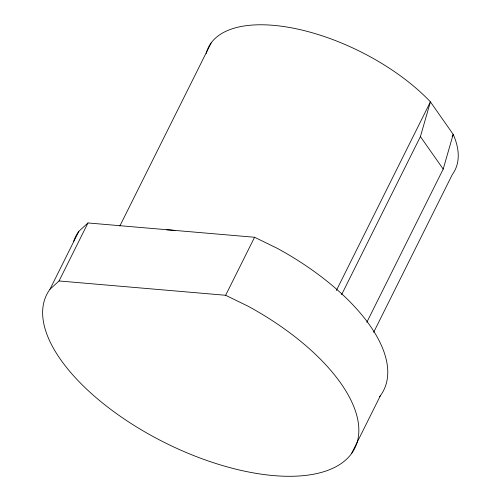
<?xml version="1.0" encoding="UTF-8"?>
<svg xmlns="http://www.w3.org/2000/svg" width="501" height="501" viewBox="0 0 501 501"><rect width="100%" height="100%" fill="white"/><g stroke="black" fill="none" stroke-linecap="round" stroke-linejoin="round"><path stroke-width="0.75" d="M341.607 294.644L420.414 136.585L430.415 101.853A137.706 63.796 26.5 0 0 297.124 28.97A137.706 63.796 26.5 0 0 206.212 53.569M366.832 322.256L443.197 169.094L453.198 134.362L430.415 101.853L336.334 290.555M380.447 395.596L351.52 453.618A172.131 79.747 26.5 0 1 153.174 436.571A172.131 79.747 26.5 0 1 49.956 289.277L78.882 231.262L87.976 222.951L254.571 237.267L277.228 248.302A172.131 79.747 26.5 0 1 379.576 396.742M49.956 289.277L59.049 280.967L87.976 222.951M119.839 226.026L211.14 42.917M59.049 280.967L225.644 295.283L254.571 237.267M452.152 136.46L453.198 134.362A137.706 63.796 26.5 0 1 452.39 174.386L373.64 332.338M225.644 295.283L248.296 306.324A172.131 79.747 26.5 0 1 351.52 453.618M420.414 136.585L443.197 169.094M73.534 241.714A172.131 79.747 26.5 0 1 78.882 231.262M166.451 229.765A137.706 63.796 26.5 0 1 174.962 230.466"/></g></svg>
